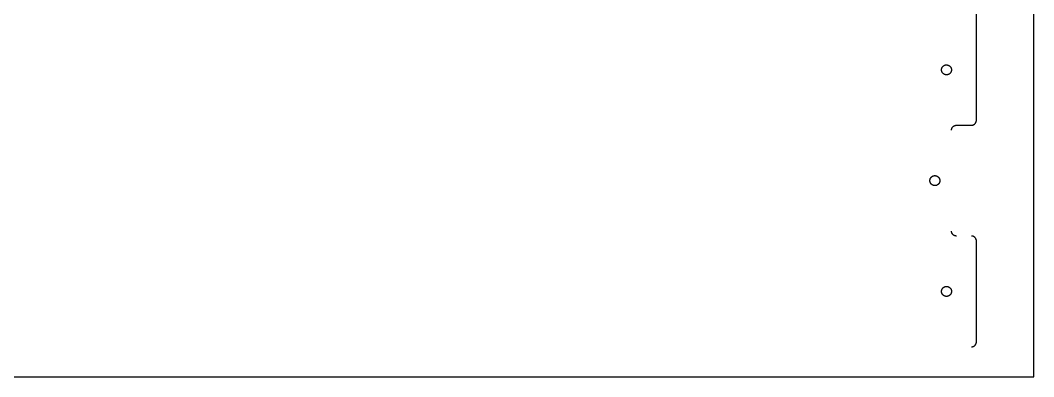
# Model space of a CAD drawing. Header units: millimetres. Extents: x -92971 to -91751, y -19136 to -16636.
# Drawn here: x -92361 to -91751, y -19136 to -18921 of the extents above; entities that cross this region are included whole.
import ezdxf

# ---------------------------------------------------------------- set-up
doc = ezdxf.new("R2010")
doc.units = ezdxf.units.MM
doc.header["$MEASUREMENT"] = 0
for name, color, linetype, true_color in [('Default', 18, 'Continuous', 0x000000), ('fab$CUT', 1, 'Continuous', 0xff0000), ('fab$DRILL', 5, 'Continuous', 0x0000ff)]:
    doc.layers.add(name, color=color, linetype=linetype, true_color=true_color)

msp = doc.modelspace()

# ---------------------------------------------------------------- linework, layer by layer
at = {"layer": 'Default'}
msp.add_lwpolyline([(-92971.21972344926, -19135.88565039979), (-91751.21972344926, -19135.88565039894), (-91751.21972345101, -16635.88565039894), (-92971.21972345101, -16635.88565039979), (-92971.21972344926, -19135.88565039979)], dxfattribs=at)
at = {"layer": 'fab$CUT'}
for points in [[(-91785.72028597325, -18981.55231706563), (-91785.72028597325, -18905.88565637503)], [(-91788.72028597325, -18984.55231706563), (-91788.6178626427, -18984.55056813273), (-91788.51555873315, -18984.5453233732), (-91788.41349352643, -18984.5365889022), (-91788.31178602597, -18984.52437490374), (-91788.21055481816, -18984.50869561878), (-91788.1099179341, -18984.48956932868), (-91788.00999271186, -18984.46701833382), (-91787.91089565978, -18984.44106892767), (-91787.8127423206, -18984.41175136607), (-91787.71564713673, -18984.37909983199), (-91787.6197233168, -18984.34315239564), (-91787.52508270371, -18984.30395097015), (-91787.43183564417, -18984.2615412626), (-91787.34009086006, -18984.21597272084), (-91787.24995532172, -18984.16729847573), (-91787.16153412314, -18984.11557527927), (-91787.07493035951, -18984.06086343839), (-91786.9902450069, -18984.00322674466), (-91786.90757680469, -18983.94273239988), (-91786.82702214028, -18983.87945093774), (-91786.7486749368, -18983.81345614161), (-91786.6726265436, -18983.74482495847), (-91786.59896562969, -18983.67363740919), (-91786.52777808042, -18983.59997649529), (-91786.45914689726, -18983.52392810208), (-91786.39315210114, -18983.44558089861), (-91786.329870639, -18983.36502623419), (-91786.26937629422, -18983.28235803197), (-91786.21173960049, -18983.19767267938), (-91786.1570277596, -18983.11106891574), (-91786.10530456316, -18983.02264771716), (-91786.05663031804, -18982.93251217882), (-91786.01106177627, -18982.84076739472), (-91785.96865206874, -18982.74752033517), (-91785.92945064323, -18982.65287972207), (-91785.8935032069, -18982.55695590214), (-91785.86085167281, -18982.45986071827), (-91785.8315341112, -18982.3617073791), (-91785.80558470506, -18982.26261032703), (-91785.7830337102, -18982.16268510479), (-91785.7639074201, -18982.06204822072), (-91785.74822813514, -18981.96081701292), (-91785.73601413668, -18981.85910951246), (-91785.72727966568, -18981.75704430572), (-91785.72203490615, -18981.65474039619), (-91785.72028597325, -18981.55231706563)], [(-91800.72028597325, -18987.55231706563), (-91800.71853704035, -18987.44989373507), (-91800.71329228082, -18987.34758982554), (-91800.70455780982, -18987.2455246188), (-91800.69234381136, -18987.14381711834), (-91800.6766645264, -18987.04258591055), (-91800.6575382363, -18986.94194902647), (-91800.63498724144, -18986.84202380423), (-91800.6090378353, -18986.74292675216), (-91800.57972027369, -18986.64477341299), (-91800.5470687396, -18986.54767822912), (-91800.51112130327, -18986.45175440919), (-91800.47191987776, -18986.35711379609), (-91800.42951017023, -18986.26386673654), (-91800.38394162846, -18986.17212195244), (-91800.33526738334, -18986.0819864141), (-91800.2835441869, -18985.99356521553), (-91800.22883234601, -18985.90696145188), (-91800.17119565228, -18985.82227609929), (-91800.1107013075, -18985.73960789707), (-91800.04741984536, -18985.65905323265), (-91799.98142504923, -18985.58070602918), (-91799.91279386608, -18985.50465763597), (-91799.84160631681, -18985.43099672207), (-91799.7679454029, -18985.35980917279), (-91799.6918970097, -18985.29117798965), (-91799.61354980622, -18985.22518319352), (-91799.53299514181, -18985.16190173138), (-91799.4503269396, -18985.1014073866), (-91799.36564158699, -18985.04377069287), (-91799.27903782336, -18984.98905885199), (-91799.19061662478, -18984.93733565553), (-91799.10048108644, -18984.88866141042), (-91799.00873630233, -18984.84309286866), (-91798.91548924279, -18984.80068316111), (-91798.8208486297, -18984.76148173562), (-91798.72492480977, -18984.72553429928), (-91798.6278296259, -18984.69288276519), (-91798.52967628672, -18984.66356520359), (-91798.43057923464, -18984.63761579744), (-91798.3306540124, -18984.61506480258), (-91798.23001712834, -18984.59593851248), (-91798.12878592053, -18984.58025922752), (-91798.02707842007, -18984.56804522906), (-91797.92501321335, -18984.55931075806), (-91797.8227093038, -18984.55406599853), (-91797.72028597325, -18984.55231706563)], [(-91797.72028597325, -18984.55231706563), (-91788.72028597325, -18984.55231706563)], [(-91797.72028597325, -19051.21898373229), (-91797.8227093038, -19051.21723479939), (-91797.92501321335, -19051.21199003986), (-91798.02707842007, -19051.20325556886), (-91798.12878592053, -19051.1910415704), (-91798.23001712834, -19051.17536228544), (-91798.3306540124, -19051.15623599534), (-91798.43057923464, -19051.13368500048), (-91798.52967628672, -19051.10773559433), (-91798.6278296259, -19051.07841803274), (-91798.72492480977, -19051.04576649865), (-91798.8208486297, -19051.0098190623), (-91798.91548924279, -19050.97061763681), (-91799.00873630233, -19050.92820792926), (-91799.10048108644, -19050.8826393875), (-91799.19061662478, -19050.83396514239), (-91799.27903782336, -19050.78224194593), (-91799.36564158699, -19050.72753010505), (-91799.4503269396, -19050.66989341132), (-91799.53299514181, -19050.60939906654), (-91799.61354980622, -19050.5461176044), (-91799.6918970097, -19050.48012280827), (-91799.7679454029, -19050.41149162513), (-91799.84160631681, -19050.34030407585), (-91799.91279386608, -19050.26664316195), (-91799.98142504923, -19050.19059476874), (-91800.04741984536, -19050.11224756527), (-91800.1107013075, -19050.03169290085), (-91800.17119565228, -19049.94902469864), (-91800.22883234601, -19049.86433934604), (-91800.2835441869, -19049.7777355824), (-91800.33526738334, -19049.68931438382), (-91800.38394162846, -19049.59917884548), (-91800.42951017023, -19049.50743406138), (-91800.47191987776, -19049.41418700183), (-91800.51112130327, -19049.31954638873), (-91800.5470687396, -19049.2236225688), (-91800.57972027369, -19049.12652738493), (-91800.6090378353, -19049.02837404576), (-91800.63498724144, -19048.92927699369), (-91800.6575382363, -19048.82935177145), (-91800.6766645264, -19048.72871488738), (-91800.69234381136, -19048.62748367958), (-91800.70455780982, -19048.52577617912), (-91800.71329228082, -19048.42371097238), (-91800.71853704035, -19048.32140706285), (-91800.72028597325, -19048.21898373229)], [(-91785.72028597325, -19054.21898373229), (-91785.72203490615, -19054.11656040173), (-91785.72727966568, -19054.0142564922), (-91785.73601413668, -19053.91219128546), (-91785.74822813514, -19053.810483785), (-91785.7639074201, -19053.70925257721), (-91785.7830337102, -19053.60861569313), (-91785.80558470506, -19053.50869047089), (-91785.8315341112, -19053.40959341882), (-91785.86085167281, -19053.31144007965), (-91785.8935032069, -19053.21434489578), (-91785.92945064323, -19053.11842107585), (-91785.96865206874, -19053.02378046275), (-91786.01106177627, -19052.9305334032), (-91786.05663031804, -19052.8387886191), (-91786.10530456316, -19052.74865308076), (-91786.1570277596, -19052.66023188219), (-91786.21173960049, -19052.57362811854), (-91786.26937629422, -19052.48894276595), (-91786.329870639, -19052.40627456373), (-91786.39315210114, -19052.32571989931), (-91786.45914689726, -19052.24737269584), (-91786.52777808042, -19052.17132430264), (-91786.59896562969, -19052.09766338873), (-91786.6726265436, -19052.02647583946), (-91786.7486749368, -19051.95784465631), (-91786.82702214028, -19051.89184986018), (-91786.90757680469, -19051.82856839804), (-91786.9902450069, -19051.76807405326), (-91787.07493035951, -19051.71043735953), (-91787.16153412314, -19051.65572551865), (-91787.24995532172, -19051.60400232219), (-91787.34009086006, -19051.55532807708), (-91787.43183564417, -19051.50975953532), (-91787.52508270371, -19051.46734982777), (-91787.6197233168, -19051.42814840228), (-91787.71564713673, -19051.39220096594), (-91787.8127423206, -19051.35954943185), (-91787.91089565978, -19051.33023187025), (-91788.00999271186, -19051.3042824641), (-91788.1099179341, -19051.28173146924), (-91788.21055481816, -19051.26260517914), (-91788.31178602597, -19051.24692589418), (-91788.41349352643, -19051.23471189572), (-91788.51555873315, -19051.22597742472), (-91788.6178626427, -19051.22073266519), (-91788.72028597325, -19051.21898373229)], [(-91785.72028597325, -19114.88565039896), (-91785.72028597325, -19054.21898373229)], [(-91788.72028597325, -19117.88565039896), (-91788.6178626427, -19117.88390146606), (-91788.51555873315, -19117.87865670653), (-91788.41349352643, -19117.86992223554), (-91788.31178602597, -19117.85770823707), (-91788.21055481816, -19117.84202895211), (-91788.1099179341, -19117.82290266201), (-91788.00999271186, -19117.80035166716), (-91787.91089565978, -19117.77440226101), (-91787.8127423206, -19117.74508469941), (-91787.71564713673, -19117.71243316532), (-91787.6197233168, -19117.67648572897), (-91787.52508270371, -19117.63728430348), (-91787.43183564417, -19117.59487459594), (-91787.34009086006, -19117.54930605417), (-91787.24995532172, -19117.50063180906), (-91787.16153412314, -19117.4489086126), (-91787.07493035951, -19117.39419677173), (-91786.9902450069, -19117.33656007799), (-91786.90757680469, -19117.27606573321), (-91786.82702214028, -19117.21278427108), (-91786.7486749368, -19117.14678947494), (-91786.6726265436, -19117.0781582918), (-91786.59896562969, -19117.00697074252), (-91786.52777808042, -19116.93330982862), (-91786.45914689726, -19116.85726143542), (-91786.39315210114, -19116.77891423194), (-91786.329870639, -19116.69835956753), (-91786.26937629422, -19116.61569136531), (-91786.21173960049, -19116.53100601271), (-91786.1570277596, -19116.44440224907), (-91786.10530456316, -19116.3559810505), (-91786.05663031804, -19116.26584551216), (-91786.01106177627, -19116.17410072805), (-91785.96865206874, -19116.0808536685), (-91785.92945064323, -19115.9862130554), (-91785.8935032069, -19115.89028923547), (-91785.86085167281, -19115.79319405161), (-91785.8315341112, -19115.69504071244), (-91785.80558470506, -19115.59594366036), (-91785.7830337102, -19115.49601843812), (-91785.7639074201, -19115.39538155405), (-91785.74822813514, -19115.29415034625), (-91785.73601413668, -19115.19244284579), (-91785.72727966568, -19115.09037763906), (-91785.72203490615, -19114.98807372952), (-91785.72028597325, -19114.88565039896)]]:
    msp.add_lwpolyline(points, dxfattribs=at)
at = {"layer": 'fab$CUT', "extrusion": (1, 0, 0)}
msp.add_lwpolyline([(-19048.21898373229, -4.904175e-10), (-18987.55231706563, -1.0167964e-09)], dxfattribs=at)
at = {"layer": 'fab$CUT', "extrusion": (0, 1, 0)}
for points in [[(91788.72028597325, -1.803e-13), (91797.72028597325, -3.483356e-10)], [(92727.72028597325, -1.0428272e-09), (91800.72028597325, -1.0428272e-09), (91788.72028597325, -1.158691e-10)]]:
    msp.add_lwpolyline(points, dxfattribs=at)
at = {"layer": 'fab$DRILL'}
for points in [[(-91806.72004390747, -18951.2189837323), (-91806.71823652429, -18951.11486345387), (-91806.71281655255, -18951.01086863227), (-91806.70379052286, -18950.90712457316), (-91806.6911693109, -18950.80375628004), (-91806.67496812424, -18950.70088830367), (-91806.65520648404, -18950.59864459193), (-91806.63190820155, -18950.49714834054), (-91806.6051013494, -18950.39652184457), (-91806.57481822773, -18950.29688635112), (-91806.54109532534, -18950.19836191319), (-91806.50397327574, -18950.10106724506), (-91806.46349680808, -18950.00511957923), (-91806.41971469336, -18949.91063452515), (-91806.37267968559, -18949.81772592997), (-91806.32244845833, -18949.7265057413), (-91806.26908153629, -18949.63708387236), (-91806.21264322243, -18949.54956806955), (-91806.15320152054, -18949.46406378258), (-91806.09082805325, -18949.38067403747), (-91806.0255979757, -18949.29949931235), (-91805.95758988509, -18949.22063741646), (-91805.88688572582, -18949.14418337223), (-91805.81357069095, -18949.07022930084), (-91805.73773311937, -18948.99886431117), (-91805.65946438945, -18948.93017439249), (-91805.57885880889, -18948.86424231079), (-91805.49601350116, -18948.8011475091), (-91805.41102828839, -18948.74096601174), (-91805.32400557115, -18948.68377033273), (-91805.23505020504, -18948.6296293884), (-91805.14426937433, -18948.57860841439), (-91805.05177246287, -18948.53076888697), (-91804.95767092223, -18948.48616844907), (-91804.86207813742, -18948.44486084073), (-91804.76510929033, -18948.4068958344), (-91804.66688122084, -18948.37231917497), (-91804.56751228613, -18948.34117252461), (-91804.46712221803, -18948.31349341261), (-91804.36583197876, -18948.28931519014), (-91804.26376361516, -18948.26866699008), (-91804.16104011166, -18948.25157369191), (-91804.05778524208, -18948.23805589171), (-91803.95412342051, -18948.22812987738), (-91803.85017955136, -18948.22180760899), (-91803.74607887887, -18948.21909670439), (-91803.64194683629, -18948.22000043001), (-91803.53790889459, -18948.22451769692), (-91803.43409041139, -18948.23264306218), (-91803.3306164799, -18948.24436673534), (-91803.22761177811, -18948.2596745903), (-91803.12520041868, -18948.27854818228), (-91803.02350579933, -18948.30096477008), (-91802.92265045416, -18948.32689734345), (-91802.82275590597, -18948.35631465566), (-91802.72394251995, -18948.38918126115), (-91802.62632935852, -18948.4254575582), (-91802.53003403793, -18948.46509983671), (-91802.43517258654, -18948.50806033083), (-91802.34185930503, -18948.5542872765), (-91802.25020662861, -18948.60372497385), (-91802.16032499164, -18948.65631385431), (-91802.07232269447, -18948.71199055237), (-91801.98630577303, -18948.77068798195), (-91801.90237787101, -18948.83233541722), (-91801.82064011498, -18948.89685857782), (-91801.74119099259, -18948.96417971836), (-91801.66412623382, -18949.03421772212), (-91801.58953869574, -18949.10688819876), (-91801.51751825049, -18949.18210358601), (-91801.44815167712, -18949.25977325519), (-91801.38152255691, -18949.3398036204), (-91801.3177111728, -18949.42209825127), (-91801.25679441253, -18949.5065579892), (-91801.19884567603, -18949.59308106677), (-91801.14393478705, -18949.68156323042), (-91801.0921279089, -18949.77189786602), (-91801.04348746483, -18949.86397612738), (-91800.99807206282, -18949.95768706737), (-91800.95593642489, -18950.05291777161), (-91800.91713132117, -18950.1495534945), (-91800.8817035088, -18950.24747779753), (-91800.84969567556, -18950.34657268954), (-91800.82114638835, -18950.44671876892), (-91800.79609004688, -18950.54779536742), (-91800.77455684207, -18950.64968069563), (-91800.75657271975, -18950.75225198966), (-91800.74215934941, -18950.85538565908), (-91800.731334098, -18950.95895743586), (-91800.72411000915, -18951.06284252408), (-91800.72049578729, -18951.16691575028), (-91800.72049578729, -18951.27105171436), (-91800.72411000915, -18951.37512494057), (-91800.731334098, -18951.47901002878), (-91800.74215934941, -18951.58258180556), (-91800.75657271975, -18951.68571547499), (-91800.77455684207, -18951.78828676901), (-91800.79609004688, -18951.89017209722), (-91800.82114638835, -18951.99124869572), (-91800.84969567556, -18952.0913947751), (-91800.8817035088, -18952.19048966711), (-91800.91713132117, -18952.28841397015), (-91800.95593642489, -18952.38504969304), (-91800.99807206282, -18952.48028039727), (-91801.04348746483, -18952.57399133726), (-91801.0921279089, -18952.66606959862), (-91801.14393478705, -18952.75640423422), (-91801.19884567603, -18952.84488639787), (-91801.25679441253, -18952.93140947543), (-91801.3177111728, -18953.01586921336), (-91801.38152255691, -18953.09816384424), (-91801.44815167712, -18953.17819420944), (-91801.51751825052, -18953.25586387862), (-91801.58953869577, -18953.33107926587), (-91801.66412623385, -18953.40374974251), (-91801.74119099262, -18953.47378774627), (-91801.82064011501, -18953.54110888681), (-91801.90237787104, -18953.60563204741), (-91801.98630577305, -18953.66727948268), (-91802.0723226945, -18953.72597691226), (-91802.16032499167, -18953.78165361032), (-91802.25020662864, -18953.83424249078), (-91802.34185930506, -18953.88368018813), (-91802.43517258657, -18953.9299071338), (-91802.53003403796, -18953.97286762791), (-91802.62632935855, -18954.01250990642), (-91802.72394251998, -18954.04878620348), (-91802.822755906, -18954.08165280896), (-91802.92265045419, -18954.11107012117), (-91803.02350579936, -18954.13700269454), (-91803.12520041871, -18954.15941928234), (-91803.22761177814, -18954.17829287432), (-91803.33061647993, -18954.19360072928), (-91803.43409041142, -18954.20532440244), (-91803.53790889462, -18954.2134497677), (-91803.64194683632, -18954.21796703461), (-91803.7460788789, -18954.21887076023), (-91803.85017955139, -18954.21615985563), (-91803.95412342054, -18954.20983758724), (-91804.05778524211, -18954.19991157291), (-91804.16104011169, -18954.18639377271), (-91804.26376361519, -18954.16930047453), (-91804.3658319788, -18954.14865227447), (-91804.46712221806, -18954.12447405201), (-91804.56751228616, -18954.09679494), (-91804.66688122087, -18954.06564828964), (-91804.76510929035, -18954.03107163021), (-91804.86207813745, -18953.99310662388), (-91804.95767092226, -18953.95179901554), (-91805.0517724629, -18953.90719857764), (-91805.14426937436, -18953.85935905022), (-91805.23505020507, -18953.8083380762), (-91805.32400557118, -18953.75419713187), (-91805.41102828842, -18953.69700145286), (-91805.4960135012, -18953.6368199555), (-91805.57885880892, -18953.57372515381), (-91805.65946438948, -18953.50779307212), (-91805.7377331194, -18953.43910315343), (-91805.81357069098, -18953.36773816377), (-91805.88688572585, -18953.29378409237), (-91805.95758988509, -18953.21733004814), (-91806.0255979757, -18953.13846815225), (-91806.09082805325, -18953.05729342714), (-91806.15320152054, -18952.97390368202), (-91806.21264322243, -18952.88839939505), (-91806.26908153629, -18952.80088359223), (-91806.32244845833, -18952.7114617233), (-91806.37267968559, -18952.62024153463), (-91806.41971469336, -18952.52733293944), (-91806.46349680808, -18952.43284788537), (-91806.50397327574, -18952.33690021954), (-91806.54109532534, -18952.23960555141), (-91806.57481822773, -18952.14108111348), (-91806.6051013494, -18952.04144562003), (-91806.63190820155, -18951.94081912406), (-91806.65520648404, -18951.83932287267), (-91806.67496812424, -18951.73707916093), (-91806.6911693109, -18951.63421118456), (-91806.70379052286, -18951.53084289144), (-91806.71281655255, -18951.42709883232), (-91806.71823652429, -18951.32310401072), (-91806.72004390747, -18951.2189837323)], [(-91813.71883357856, -19017.88565039824), (-91813.71702619539, -19017.78153011981), (-91813.71160622365, -19017.67753529821), (-91813.70258019396, -19017.5737912391), (-91813.689958982, -19017.47042294598), (-91813.67375779533, -19017.3675549696), (-91813.65399615513, -19017.26531125786), (-91813.63069787265, -19017.16381500647), (-91813.6038910205, -19017.0631885105), (-91813.57360789883, -19016.96355301705), (-91813.53988499644, -19016.86502857913), (-91813.50276294684, -19016.767733911), (-91813.46228647917, -19016.67178624516), (-91813.41850436445, -19016.57730119109), (-91813.37146935669, -19016.48439259591), (-91813.32123812943, -19016.39317240724), (-91813.26787120738, -19016.3037505383), (-91813.21143289353, -19016.21623473548), (-91813.15199119164, -19016.13073044852), (-91813.08961772434, -19016.0473407034), (-91813.0243876468, -19015.96616597828), (-91812.95637955618, -19015.88730408239), (-91812.88567539693, -19015.81085003816), (-91812.81236036206, -19015.73689596677), (-91812.73652279048, -19015.6655309771), (-91812.65825406056, -19015.59684105842), (-91812.57764848, -19015.53090897673), (-91812.49480317227, -19015.46781417504), (-91812.4098179595, -19015.40763267768), (-91812.32279524226, -19015.35043699867), (-91812.23383987615, -19015.29629605434), (-91812.14305904544, -19015.24527508032), (-91812.05056213398, -19015.19743555291), (-91811.95646059334, -19015.152835115), (-91811.86086780853, -19015.11152750666), (-91811.76389896144, -19015.07356250034), (-91811.66567089195, -19015.0389858409), (-91811.56630195724, -19015.00783919054), (-91811.46591188914, -19014.98016007854), (-91811.36462164987, -19014.95598185607), (-91811.26255328627, -19014.93533365602), (-91811.15982978277, -19014.91824035784), (-91811.0565749132, -19014.90472255764), (-91810.95291309162, -19014.89479654331), (-91810.84896922247, -19014.88847427492), (-91810.74486854998, -19014.88576337032), (-91810.6407365074, -19014.88666709594), (-91810.5366985657, -19014.89118436285), (-91810.4328800825, -19014.89930972811), (-91810.32940615101, -19014.91103340127), (-91810.22640144922, -19014.92634125623), (-91810.12399008979, -19014.94521484821), (-91810.02229547044, -19014.96763143601), (-91809.92144012527, -19014.99356400938), (-91809.82154557708, -19015.02298132159), (-91809.72273219106, -19015.05584792707), (-91809.62511902963, -19015.09212422413), (-91809.52882370904, -19015.13176650264), (-91809.43396225765, -19015.17472699676), (-91809.34064897614, -19015.22095394242), (-91809.24899629972, -19015.27039163977), (-91809.15911466275, -19015.32298052024), (-91809.07111236558, -19015.3786572183), (-91808.98509544414, -19015.43735464788), (-91808.90116754212, -19015.49900208315), (-91808.81942978609, -19015.56352524375), (-91808.7399806637, -19015.63084638429), (-91808.66291590493, -19015.70088438805), (-91808.58832836685, -19015.77355486469), (-91808.5163079216, -19015.84877025194), (-91808.44694134821, -19015.92643992112), (-91808.38031222801, -19016.00647028632), (-91808.3165008439, -19016.0887649172), (-91808.25558408363, -19016.17322465513), (-91808.19763534713, -19016.2597477327), (-91808.14272445814, -19016.34822989634), (-91808.09091757999, -19016.43856453195), (-91808.04227713593, -19016.53064279331), (-91807.99686173392, -19016.6243537333), (-91807.95472609598, -19016.71958443753), (-91807.91592099227, -19016.81622016042), (-91807.8804931799, -19016.91414446345), (-91807.84848534665, -19017.01323935547), (-91807.81993605944, -19017.11338543484), (-91807.79487971797, -19017.21446203335), (-91807.77334651316, -19017.31634736155), (-91807.75536239085, -19017.41891865558), (-91807.7409490205, -19017.522052325), (-91807.7301237691, -19017.62562410178), (-91807.72289968024, -19017.72950919), (-91807.71928545838, -19017.83358241621), (-91807.71928545838, -19017.93771838028), (-91807.72289968024, -19018.04179160649), (-91807.7301237691, -19018.1456766947), (-91807.7409490205, -19018.24924847149), (-91807.75536239085, -19018.35238214091), (-91807.77334651316, -19018.45495343493), (-91807.79487971797, -19018.55683876314), (-91807.81993605944, -19018.65791536164), (-91807.84848534665, -19018.75806144102), (-91807.8804931799, -19018.85715633303), (-91807.91592099227, -19018.95508063607), (-91807.95472609598, -19019.05171635896), (-91807.99686173392, -19019.14694706319), (-91808.04227713593, -19019.24065800318), (-91808.09091757999, -19019.33273626454), (-91808.14272445814, -19019.42307090015), (-91808.19763534713, -19019.51155306379), (-91808.25558408363, -19019.59807614136), (-91808.3165008439, -19019.68253587928), (-91808.38031222801, -19019.76483051016), (-91808.44694134821, -19019.84486087537), (-91808.5163079216, -19019.92253054455), (-91808.58832836685, -19019.9977459318), (-91808.66291590493, -19020.07041640843), (-91808.7399806637, -19020.14045441219), (-91808.81942978609, -19020.20777555274), (-91808.90116754212, -19020.27229871334), (-91808.98509544414, -19020.33394614861), (-91809.07111236558, -19020.39264357819), (-91809.15911466275, -19020.44832027625), (-91809.24899629972, -19020.5009091567), (-91809.34064897614, -19020.55034685406), (-91809.43396225765, -19020.59657379972), (-91809.52882370904, -19020.63953429384), (-91809.62511902963, -19020.67917657235), (-91809.72273219106, -19020.7154528694), (-91809.82154557708, -19020.74831947489), (-91809.92144012527, -19020.7777367871), (-91810.02229547044, -19020.80366936047), (-91810.12399008979, -19020.82608594827), (-91810.22640144922, -19020.84495954025), (-91810.32940615101, -19020.86026739521), (-91810.4328800825, -19020.87199106837), (-91810.5366985657, -19020.88011643363), (-91810.6407365074, -19020.88463370054), (-91810.74486854998, -19020.88553742615), (-91810.84896922247, -19020.88282652156), (-91810.95291309162, -19020.87650425317), (-91811.0565749132, -19020.86657823884), (-91811.15982978277, -19020.85306043864), (-91811.26255328627, -19020.83596714046), (-91811.36462164987, -19020.8153189404), (-91811.46591188914, -19020.79114071794), (-91811.56630195724, -19020.76346160594), (-91811.66567089195, -19020.73231495557), (-91811.76389896144, -19020.69773829614), (-91811.86086780853, -19020.65977328982), (-91811.95646059334, -19020.61846568148), (-91812.05056213398, -19020.57386524357), (-91812.14305904544, -19020.52602571616), (-91812.23383987615, -19020.47500474213), (-91812.32279524226, -19020.4208637978), (-91812.4098179595, -19020.36366811879), (-91812.49480317227, -19020.30348662143), (-91812.57764848, -19020.24039181975), (-91812.65825406056, -19020.17445973805), (-91812.73652279048, -19020.10576981937), (-91812.81236036206, -19020.0344048297), (-91812.88567539693, -19019.96045075831), (-91812.95637955618, -19019.88399671408), (-91813.0243876468, -19019.80513481819), (-91813.08961772434, -19019.72396009307), (-91813.15199119164, -19019.64057034795), (-91813.21143289353, -19019.55506606099), (-91813.26787120738, -19019.46755025817), (-91813.32123812943, -19019.37812838923), (-91813.37146935669, -19019.28690820056), (-91813.41850436445, -19019.19399960538), (-91813.46228647917, -19019.09951455131), (-91813.50276294684, -19019.00356688547), (-91813.53988499644, -19018.90627221734), (-91813.57360789883, -19018.80774777942), (-91813.6038910205, -19018.70811228597), (-91813.63069787265, -19018.60748579), (-91813.65399615513, -19018.50598953861), (-91813.67375779533, -19018.40374582687), (-91813.689958982, -19018.30087785049), (-91813.70258019396, -19018.19750955737), (-91813.71160622365, -19018.09376549826), (-91813.71702619539, -19017.98977067666), (-91813.71883357856, -19017.88565039824)], [(-91806.72004390747, -19084.55231706558), (-91806.71823652429, -19084.44819678715), (-91806.71281655255, -19084.34420196555), (-91806.70379052286, -19084.24045790644), (-91806.6911693109, -19084.13708961332), (-91806.67496812424, -19084.03422163694), (-91806.65520648404, -19083.9319779252), (-91806.63190820155, -19083.83048167381), (-91806.6051013494, -19083.72985517784), (-91806.57481822773, -19083.63021968439), (-91806.54109532534, -19083.53169524647), (-91806.50397327574, -19083.43440057834), (-91806.46349680808, -19083.3384529125), (-91806.41971469336, -19083.24396785843), (-91806.37267968559, -19083.15105926325), (-91806.32244845833, -19083.05983907458), (-91806.26908153629, -19082.97041720564), (-91806.21264322243, -19082.88290140282), (-91806.15320152054, -19082.79739711586), (-91806.09082805325, -19082.71400737074), (-91806.0255979757, -19082.63283264562), (-91805.95758988509, -19082.55397074973), (-91805.88688572583, -19082.4775167055), (-91805.81357069097, -19082.40356263411), (-91805.73773311939, -19082.33219764445), (-91805.65946438946, -19082.26350772576), (-91805.5788588089, -19082.19757564407), (-91805.49601350118, -19082.13448084238), (-91805.4110282884, -19082.07429934502), (-91805.32400557116, -19082.01710366601), (-91805.23505020505, -19081.96296272168), (-91805.14426937434, -19081.91194174766), (-91805.05177246289, -19081.86410222025), (-91804.95767092225, -19081.81950178234), (-91804.86207813743, -19081.778194174), (-91804.76510929034, -19081.74022916768), (-91804.66688122085, -19081.70565250824), (-91804.56751228614, -19081.67450585788), (-91804.46712221805, -19081.64682674588), (-91804.36583197878, -19081.62264852341), (-91804.26376361518, -19081.60200032336), (-91804.16104011168, -19081.58490702518), (-91804.0577852421, -19081.57138922498), (-91803.95412342052, -19081.56146321065), (-91803.85017955137, -19081.55514094226), (-91803.74607887889, -19081.55243003766), (-91803.6419468363, -19081.55333376328), (-91803.5379088946, -19081.55785103019), (-91803.4340904114, -19081.56597639545), (-91803.33061647991, -19081.57770006861), (-91803.22761177813, -19081.59300792357), (-91803.1252004187, -19081.61188151555), (-91803.02350579934, -19081.63429810335), (-91802.92265045417, -19081.66023067672), (-91802.82275590599, -19081.68964798893), (-91802.72394251997, -19081.72251459441), (-91802.62632935854, -19081.75879089147), (-91802.53003403795, -19081.79843316998), (-91802.43517258656, -19081.8413936641), (-91802.34185930504, -19081.88762060976), (-91802.25020662863, -19081.93705830711), (-91802.16032499165, -19081.98964718758), (-91802.07232269448, -19082.04532388564), (-91801.98630577304, -19082.10402131522), (-91801.90237787103, -19082.16566875049), (-91801.820640115, -19082.23019191109), (-91801.7411909926, -19082.29751305163), (-91801.66412623384, -19082.36755105539), (-91801.58953869576, -19082.44022153203), (-91801.5175182505, -19082.51543691928), (-91801.44815167712, -19082.59310658846), (-91801.38152255691, -19082.67313695366), (-91801.3177111728, -19082.75543158454), (-91801.25679441253, -19082.83989132247), (-91801.19884567603, -19082.92641440004), (-91801.14393478705, -19083.01489656368), (-91801.0921279089, -19083.10523119929), (-91801.04348746483, -19083.19730946065), (-91800.99807206282, -19083.29102040064), (-91800.95593642489, -19083.38625110487), (-91800.91713132117, -19083.48288682776), (-91800.8817035088, -19083.58081113079), (-91800.84969567556, -19083.67990602281), (-91800.82114638835, -19083.78005210218), (-91800.79609004688, -19083.88112870069), (-91800.77455684207, -19083.98301402889), (-91800.75657271975, -19084.08558532292), (-91800.74215934941, -19084.18871899234), (-91800.731334098, -19084.29229076912), (-91800.72411000915, -19084.39617585734), (-91800.72049578729, -19084.50024908355), (-91800.72049578729, -19084.60438504762), (-91800.72411000915, -19084.70845827383), (-91800.731334098, -19084.81234336205), (-91800.74215934941, -19084.91591513883), (-91800.75657271975, -19085.01904880825), (-91800.77455684207, -19085.12162010227), (-91800.79609004688, -19085.22350543048), (-91800.82114638835, -19085.32458202898), (-91800.84969567556, -19085.42472810836), (-91800.8817035088, -19085.52382300037), (-91800.91713132117, -19085.62174730341), (-91800.95593642489, -19085.7183830263), (-91800.99807206282, -19085.81361373053), (-91801.04348746483, -19085.90732467052), (-91801.0921279089, -19085.99940293188), (-91801.14393478705, -19086.08973756749), (-91801.19884567603, -19086.17821973113), (-91801.25679441253, -19086.2647428087), (-91801.3177111728, -19086.34920254663), (-91801.38152255691, -19086.4314971775), (-91801.44815167712, -19086.51152754271), (-91801.5175182505, -19086.58919721189), (-91801.58953869576, -19086.66441259914), (-91801.66412623384, -19086.73708307578), (-91801.7411909926, -19086.80712107954), (-91801.820640115, -19086.87444222008), (-91801.90237787103, -19086.93896538068), (-91801.98630577304, -19087.00061281595), (-91802.07232269448, -19087.05931024553), (-91802.16032499165, -19087.11498694359), (-91802.25020662863, -19087.16757582405), (-91802.34185930504, -19087.2170135214), (-91802.43517258656, -19087.26324046706), (-91802.53003403795, -19087.30620096118), (-91802.62632935854, -19087.34584323969), (-91802.72394251997, -19087.38211953675), (-91802.82275590599, -19087.41498614223), (-91802.92265045417, -19087.44440345444), (-91803.02350579934, -19087.47033602781), (-91803.1252004187, -19087.49275261561), (-91803.22761177813, -19087.51162620759), (-91803.33061647991, -19087.52693406255), (-91803.4340904114, -19087.53865773571), (-91803.5379088946, -19087.54678310097), (-91803.6419468363, -19087.55130036788), (-91803.74607887889, -19087.5522040935), (-91803.85017955137, -19087.5494931889), (-91803.95412342052, -19087.54317092051), (-91804.0577852421, -19087.53324490618), (-91804.16104011168, -19087.51972710598), (-91804.26376361518, -19087.5026338078), (-91804.36583197878, -19087.48198560774), (-91804.46712221805, -19087.45780738528), (-91804.56751228614, -19087.43012827328), (-91804.66688122085, -19087.39898162292), (-91804.76510929034, -19087.36440496348), (-91804.86207813743, -19087.32643995716), (-91804.95767092225, -19087.28513234882), (-91805.05177246289, -19087.24053191091), (-91805.14426937434, -19087.1926923835), (-91805.23505020505, -19087.14167140947), (-91805.32400557116, -19087.08753046515), (-91805.4110282884, -19087.03033478613), (-91805.49601350118, -19086.97015328877), (-91805.5788588089, -19086.90705848709), (-91805.65946438946, -19086.84112640539), (-91805.73773311939, -19086.77243648671), (-91805.81357069097, -19086.70107149704), (-91805.88688572583, -19086.62711742565), (-91805.95758988509, -19086.55066338142), (-91806.0255979757, -19086.47180148553), (-91806.09082805325, -19086.39062676041), (-91806.15320152054, -19086.30723701529), (-91806.21264322243, -19086.22173272833), (-91806.26908153629, -19086.13421692551), (-91806.32244845833, -19086.04479505658), (-91806.37267968559, -19085.9535748679), (-91806.41971469336, -19085.86066627272), (-91806.46349680808, -19085.76618121865), (-91806.50397327574, -19085.67023355281), (-91806.54109532534, -19085.57293888468), (-91806.57481822773, -19085.47441444676), (-91806.6051013494, -19085.37477895331), (-91806.63190820155, -19085.27415245734), (-91806.65520648404, -19085.17265620595), (-91806.67496812424, -19085.07041249421), (-91806.6911693109, -19084.96754451783), (-91806.70379052286, -19084.86417622471), (-91806.71281655255, -19084.7604321656), (-91806.71823652429, -19084.656437344), (-91806.72004390747, -19084.55231706558)]]:
    msp.add_lwpolyline(points, dxfattribs=at)

doc.saveas('drawing.dxf')
